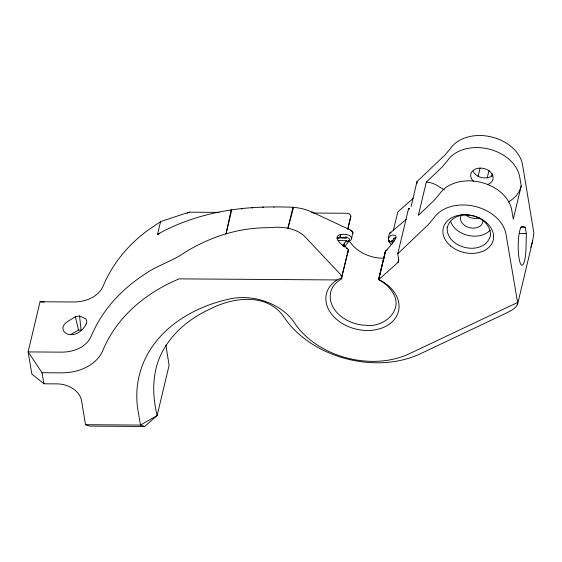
<?xml version="1.0" encoding="UTF-8"?>
<svg xmlns="http://www.w3.org/2000/svg" width="562" height="562" viewBox="0 0 562 562"><rect width="100%" height="100%" fill="white"/><g stroke="black" fill="none" stroke-linecap="round" stroke-linejoin="round"><path stroke-width="0.84" d="M391.201 244.463C388.082 241.66 387.583 237.508 389.543 233.708M526.32 233.581L526.046 247.104A19.445 3.927 -89.6 0 1 521.74 265.187A19.445 3.927 -89.6 0 1 518.227 244.456A19.445 3.927 -89.6 0 1 522.534 226.381L525.259 227.301L526.32 233.581L519.316 233.532M385.286 251.959C386.811 248.783 404.57 232.801 390.864 235.387L388.49 238.148M408.658 209.085L409.276 208.523L408.363 209.619L409.424 208.305L408.412 209.19L397.777 253.75L398.641 259.482L398.149 262.243L379.125 279.237C378.022 279.616 379.378 280.08 379.835 280.438C385.462 283.648 390.513 288.116 393.555 293.912C403.425 311.524 382.56 328.039 365.686 325.25C348.342 325.005 326.241 310.934 330.849 291.292C332.535 285.77 336.856 281.569 341.766 278.78C343.403 276.581 337.895 279.743 337.052 279.946L179.123 278.871A197.915 145.916 13.4 0 0 124.862 316.083A201.842 148.818 13.4 0 0 102.881 350.33A51.374 37.879 13.4 0 1 60.872 372.852L42.052 372.725L28.1 351.917L40.05 301.759L73.243 301.984C84.953 302.138 98.28 297.305 103.253 285.889A216.518 159.636 13.4 0 1 121.947 254.825A212.808 156.896 13.4 0 1 139.334 237.023L146.513 231.207L160.549 221.653L183.128 214.108L189.394 212.183L219.11 212.387M341.914 277.944L340.523 274.474L306.88 238.738C297.677 227.779 282.363 226.289 269.029 227.701A151.059 147.609 -71.2 0 0 247.463 229.17C225.158 232.338 203.767 240.698 184.659 252.535C172.646 261.168 157.985 264.976 145.846 273.525C134.494 280.775 123.991 289.374 114.88 299.321A216.518 159.636 13.4 0 0 91.304 336.055C86.33 347.471 73.004 352.304 61.293 352.142L28.1 351.917L31.851 374.046L43.927 383.79L57.169 383.881A22.016 16.235 13.4 0 1 81.63 401.191L85.508 424.696L89.681 426.108L144.652 426.488L157.149 415.522C151.6 393.063 151.979 368.082 164.561 347.948C174.88 330.646 191.319 317.685 209.471 309.353C232.759 297.129 266.873 292.38 284.028 317.08A92.73 68.367 13.4 0 0 420.453 353.723L505.449 313.477C510.76 310.674 520.307 307.042 517.047 299.3L506.025 234.298A38.574 28.444 13.4 0 0 474.103 206.205A38.574 28.444 13.4 0 0 433.752 218.175L428.49 224.407L397.777 253.75M348.068 252.19C350.196 246.718 340.122 245.777 338.584 241C332.5 233.307 346.066 233.223 349.747 235.766A3.667 2.705 13.4 0 1 350.435 240.304L349.023 241.154L344.562 246.985L344.148 245.594L342.897 245.39L343.396 246.662L344.148 245.594L344.639 243.037L346.599 240.655L337.86 240.599M517.616 304.147L532.699 240.838L533.9 233.146L522.569 164.842A38.574 28.444 13.4 0 0 490.654 136.749A38.574 28.444 13.4 0 0 450.295 148.719L445.034 154.95L416.948 181.659L411.124 206.451M313.041 212.872L312.05 212.064L313.041 212.872C307.302 209.352 300.284 208.095 293.617 207.287C272.767 206.493 251.783 206.83 231.115 209.935L226.057 233.827L231.699 210.167L231.115 209.935C205.594 213.834 180.451 221.456 157.887 234.157L157.465 234.607L159.032 233.792M347.836 228.79L350.168 218.548M336.891 238.625L339.982 237.578L340.684 234.523L339.813 237.593M160.549 221.653L157.585 234.389L158.266 234.178M385.307 251.516L378.655 279.63L385.525 250.954L378.626 279.546M292.865 207.582L287.962 228.137L293.617 207.287L292.865 207.582L293.512 207.617M347.78 229.429L350.8 216.806M393.295 230.792L397.692 212.345A3.667 2.705 13.4 0 1 398.317 211.453L413.133 198.456M398.76 259.686L398.149 262.243L398.753 259.721M426.291 182.102L418.36 215.379L434.236 200.29L439.498 194.059A38.574 28.444 13.4 0 1 479.85 182.088A38.574 28.444 13.4 0 1 511.771 210.181L513.289 219.138L521.22 185.86L519.695 176.904A38.574 28.444 13.4 0 0 487.781 148.811A38.574 28.444 13.4 0 0 447.429 160.774L442.168 167.012L426.291 182.102A17.134 12.631 13.4 0 1 436.885 185.355L444.247 189.865M478.051 176.686L480.074 168.171M487.24 177.81L489.038 170.265M351.643 238.59L352.76 232.387M348.384 249.57L341.766 276.968L348.468 249.767M389.08 241.681L389.241 241L388.363 239.812M532.699 240.838L530.802 247.161M273.898 207.28L274.024 206.949M86.126 323.986C82.902 331.229 73.524 337.72 65.803 333.203A12.343 7.959 -9.6 0 1 67.981 321.323L75.371 316.68L79.551 315.963L85.895 318.921L86.822 321.309A10.207 4.306 -46.1 0 1 86.148 323.979M390.084 232.808L390.99 232.197L389.789 233.307L406.305 219.285M394.405 240.986L391.798 240.965L390.738 242.06L394.889 238.253L393.484 238.309L396.119 237.965M408.637 208.811L408.918 208.418M342.602 245.749L344.639 243.037M350.793 230.195L352.676 231.881L352.887 233.434L352.676 231.881L350.969 230.251L350.498 230.455L351.173 230.905M388.834 241.281L389.241 241L389.255 241.941M346.599 240.655L346.649 241.758L348.89 240.36A1.763 1.3 13.4 0 0 348.559 238.183L345.756 236.75L346.234 237.923L337.481 237.859M70.545 334.622L78.497 330.063L81.04 330.077L79.551 315.963M517.356 302.602L409.34 353.744A78.055 57.549 13.4 0 1 294.509 322.897A51.374 37.879 13.4 0 0 229.732 298.956A155.583 114.711 13.4 0 0 138.09 411.012L140.479 425.069L144.652 426.488M388.546 240.557L389.241 241M346.649 241.758L349.023 241.154M386.003 250.371L387.232 250.111M230.933 210.265L231.699 210.167M313.526 213.026L346.747 213.258A3.667 2.705 13.4 0 1 350.224 214.81A3.667 2.705 13.4 0 1 350.358 217.712M520.883 227.273L525.259 227.301M85.508 424.696L140.479 425.069L157.149 415.522L169.099 365.356L165.895 345.054M339.982 237.578L346.234 237.923M40.05 301.759L44.265 302.103M312.865 212.443L350.969 230.251M312.05 212.064L313.041 212.499M343.199 245.025L344.148 245.594M389.712 241.421L390.183 241.73M75.371 316.68L78.497 330.063M391.798 240.965L392.417 243.669M416.948 181.659L417.229 183.331M42.052 372.725L43.927 383.79M473.534 181.414A11.373 8.388 13.4 0 1 474.869 169.288A11.373 8.388 13.4 0 1 491.005 172.611A11.373 8.388 13.4 0 1 488.062 184.399M492.797 175.295A11.373 8.388 13.4 0 1 482.161 177.669A11.373 8.388 13.4 0 1 473.106 171.241M521.22 185.86A40.366 29.758 13.4 0 1 508.266 202.039M479.414 217.937A11.373 8.388 13.4 0 1 466.186 215.211M482.913 220.29A11.373 8.388 13.4 0 1 469.382 227.638A11.373 8.388 13.4 0 1 461.669 214.677M490.176 230.181A22.016 16.235 13.4 0 1 468.399 235.471A22.016 16.235 13.4 0 1 450.626 221.428M378.844 279.532A37.064 27.327 13.4 0 1 393.133 320.881A37.064 27.327 13.4 0 1 339.146 321.415A37.064 27.327 13.4 0 1 337.052 279.946M384.232 258.253A33.39 24.623 13.4 0 1 349.655 241.372M187.048 213.293A197.915 145.916 13.4 0 1 189.394 212.183M491.855 176.229A11.008 2.227 -89.6 0 1 492.066 173.96M447.169 227.793C446.284 249.219 484.894 257.003 490.464 235.464C491.35 214.038 452.74 206.254 447.169 227.793M262.897 207.09L263.156 207.406L262.897 207.09M252.148 207.631L251.994 207.961L252.521 207.933L252.148 207.631M241.548 208.586L241.379 208.909L242.025 208.853L241.548 208.586M347.646 248.657L346.663 248.46L347.646 248.657M450.626 245.98A25.69 18.939 13.4 0 0 492.86 241.274A25.69 18.939 13.4 0 0 461.247 214.874A25.69 18.939 13.4 0 0 450.626 245.98"/></g></svg>
